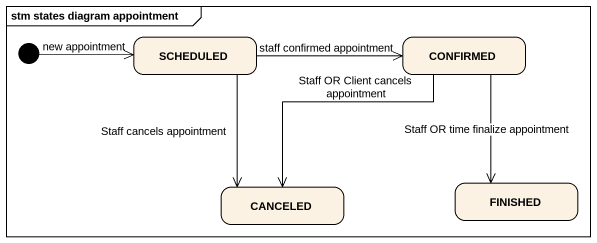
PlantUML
@startuml
mainframe stm states diagram appointment
hide empty description
state SCHEDULED
state CONFIRMED
state CANCELED
state FINISHED
[*] -right-> SCHEDULED : new appointment
SCHEDULED -right-> CONFIRMED : staff confirmed appointment
SCHEDULED --> CANCELED : Staff cancels appointment
CONFIRMED --> CANCELED : Staff OR Client cancels appointment
CONFIRMED --> FINISHED : Staff OR time finalize appointment
@enduml
